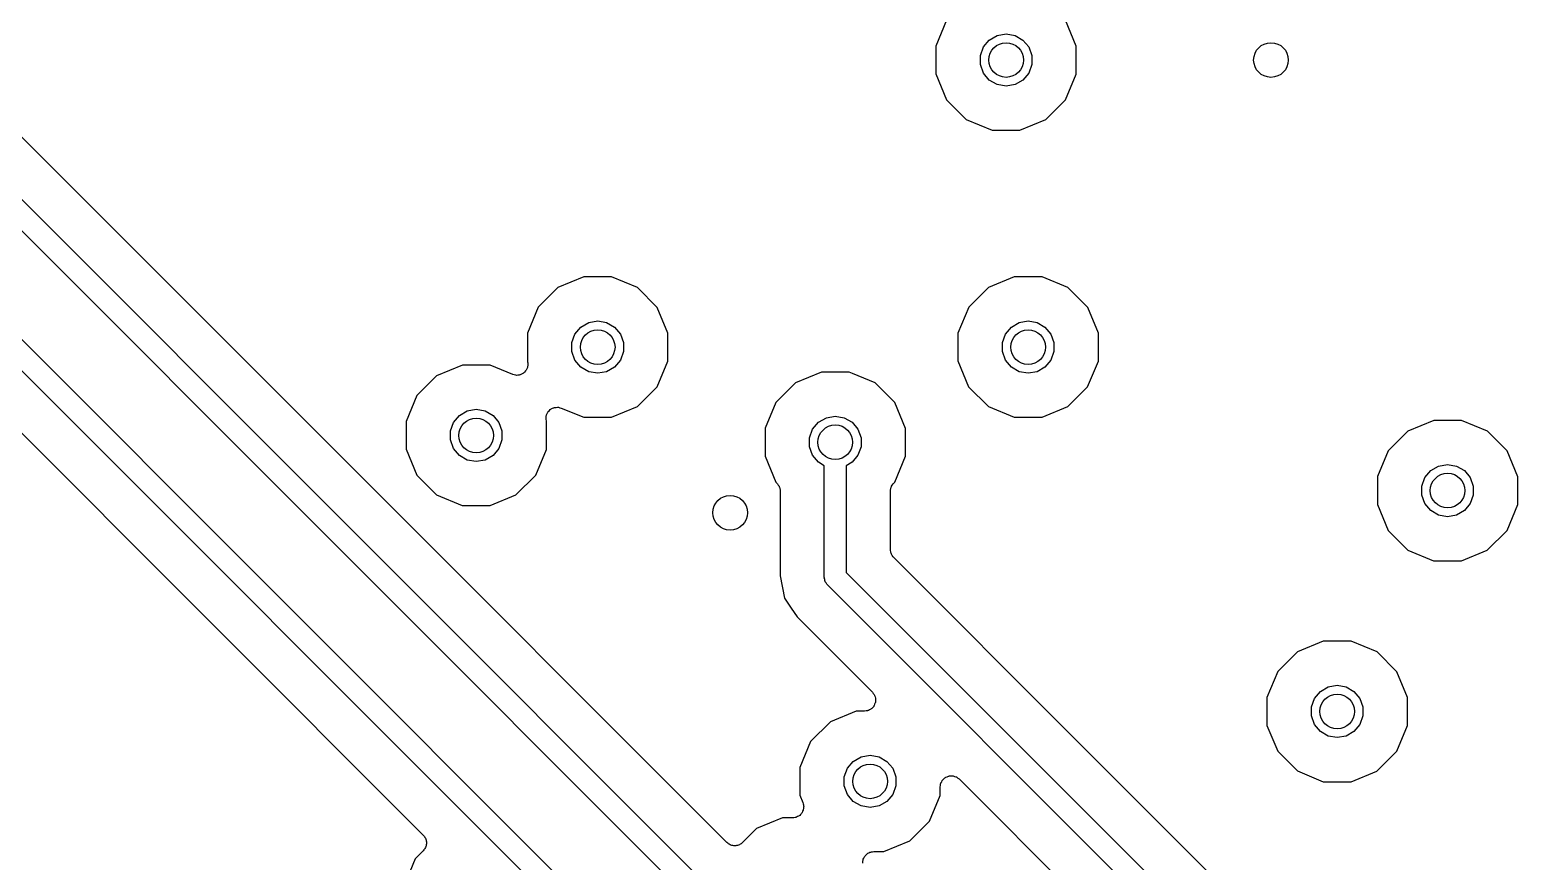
# Model space of a CAD drawing. Extents: x 10 to 287, y -200 to -10.
# Drawn here: x 153.24 to 170.55, y -115.78 to -106.21 of the extents above; entities that cross this region are included whole.
import ezdxf

# ---------------------------------------------------------------- set-up
doc = ezdxf.new("R2010")
doc.units = 0
doc.header["$MEASUREMENT"] = 0
doc.layers.add('BLACK', color=7, linetype='CONTINUOUS')

msp = doc.modelspace()

# ---------------------------------------------------------------- linework, layer by layer
at = {"layer": 'Black'}
for p, q in [((163.781, -106.095), (163.657, -106.392)), ((165.273, -106.393), (165.15, -106.096)), ((164.272, -106.323), (164.362, -106.27)), ((164.362, -106.27), (164.465, -106.252)), ((164.465, -106.252), (164.568, -106.27)), ((164.568, -106.27), (164.658, -106.323)), ((163.657, -106.392), (163.657, -106.713)), ((164.169, -106.501), (164.204, -106.403)), ((164.204, -106.403), (164.272, -106.323)), ((164.658, -106.323), (164.726, -106.403)), ((164.726, -106.403), (164.761, -106.501)), ((165.273, -106.714), (165.273, -106.393)), ((164.169, -106.605), (164.169, -106.501)), ((164.204, -106.703), (164.169, -106.605)), ((164.761, -106.605), (164.726, -106.703)), ((164.761, -106.501), (164.761, -106.605)), ((163.657, -106.713), (163.78, -107.01)), ((164.272, -106.783), (164.204, -106.703)), ((164.362, -106.836), (164.272, -106.783)), ((164.658, -106.783), (164.568, -106.836)), ((164.726, -106.703), (164.658, -106.783)), ((165.149, -107.011), (165.273, -106.714)), ((156.844, -111.146), (152.526, -106.828)), ((164.465, -106.854), (164.362, -106.836)), ((164.568, -106.836), (164.465, -106.854)), ((152.1, -107.12), (167.055, -122.075)), ((163.78, -107.01), (164.007, -107.237)), ((164.922, -107.238), (165.149, -107.011)), ((166.838, -122.218), (151.957, -107.337)), ((164.007, -107.237), (164.304, -107.361)), ((164.625, -107.361), (164.922, -107.238)), ((164.304, -107.361), (164.625, -107.361)), ((151.22, -107.85), (160.701, -117.332)), ((160.527, -117.516), (151.01, -108)), ((150.66, -108.368), (157.76, -115.468)), ((159.606, -109.047), (159.309, -109.17)), ((159.927, -109.047), (159.606, -109.047)), ((160.224, -109.171), (159.927, -109.047)), ((164.559, -109.047), (164.262, -109.17)), ((164.88, -109.047), (164.559, -109.047)), ((165.177, -109.171), (164.88, -109.047)), ((159.309, -109.17), (159.082, -109.397)), ((160.451, -109.398), (160.224, -109.171)), ((164.262, -109.17), (164.035, -109.397)), ((165.404, -109.398), (165.177, -109.171)), ((159.082, -109.397), (158.958, -109.694)), ((160.574, -109.695), (160.451, -109.398)), ((164.035, -109.397), (163.911, -109.694)), ((165.527, -109.695), (165.404, -109.398)), ((159.573, -109.625), (159.663, -109.572)), ((159.663, -109.572), (159.766, -109.554)), ((159.766, -109.554), (159.869, -109.572)), ((159.869, -109.572), (159.959, -109.625)), ((164.526, -109.625), (164.616, -109.572)), ((164.616, -109.572), (164.719, -109.554)), ((164.719, -109.554), (164.822, -109.572)), ((164.822, -109.572), (164.912, -109.625)), ((158.958, -109.694), (158.958, -110.023)), ((159.47, -109.803), (159.505, -109.705)), ((159.505, -109.705), (159.573, -109.625)), ((159.959, -109.625), (160.027, -109.705)), ((160.027, -109.705), (160.062, -109.803)), ((160.574, -110.016), (160.574, -109.695)), ((163.911, -109.694), (163.911, -110.015)), ((164.423, -109.803), (164.458, -109.705)), ((164.458, -109.705), (164.526, -109.625)), ((164.912, -109.625), (164.98, -109.705)), ((164.98, -109.705), (165.015, -109.803)), ((165.527, -110.016), (165.527, -109.695)), ((159.47, -109.907), (159.47, -109.803)), ((159.505, -110.005), (159.47, -109.907)), ((160.062, -109.907), (160.027, -110.005)), ((160.062, -109.803), (160.062, -109.907)), ((164.423, -109.907), (164.423, -109.803)), ((164.458, -110.005), (164.423, -109.907)), ((165.015, -109.907), (164.98, -110.005)), ((165.015, -109.803), (165.015, -109.907)), ((158.209, -110.063), (157.912, -110.186)), ((158.53, -110.063), (158.209, -110.063)), ((158.788, -110.17), (158.53, -110.063)), ((158.95, -110.106), (158.943, -110.121)), ((158.958, -110.091), (158.95, -110.106)), ((158.958, -110.023), (158.962, -110.037)), ((158.96, -110.081), (158.958, -110.086)), ((158.958, -110.086), (158.958, -110.091)), ((158.961, -110.064), (158.96, -110.081)), ((158.963, -110.048), (158.961, -110.064)), ((158.962, -110.037), (158.962, -110.042)), ((158.962, -110.042), (158.963, -110.048)), ((159.573, -110.085), (159.505, -110.005)), ((159.663, -110.138), (159.573, -110.085)), ((159.959, -110.085), (159.869, -110.138)), ((160.027, -110.005), (159.959, -110.085)), ((160.45, -110.313), (160.574, -110.016)), ((163.911, -110.015), (164.034, -110.312)), ((164.526, -110.085), (164.458, -110.005)), ((164.616, -110.138), (164.526, -110.085)), ((164.912, -110.085), (164.822, -110.138)), ((164.98, -110.005), (164.912, -110.085)), ((165.403, -110.313), (165.527, -110.016)), ((157.912, -110.186), (157.685, -110.413)), ((158.804, -110.174), (158.788, -110.17)), ((158.82, -110.179), (158.804, -110.174)), ((158.825, -110.179), (158.82, -110.179)), ((158.831, -110.18), (158.825, -110.179)), ((158.847, -110.178), (158.831, -110.18)), ((158.864, -110.177), (158.847, -110.178)), ((158.869, -110.175), (158.864, -110.177)), ((158.875, -110.174), (158.869, -110.175)), ((158.889, -110.167), (158.875, -110.174)), ((158.905, -110.16), (158.889, -110.167)), ((158.909, -110.156), (158.905, -110.16)), ((158.914, -110.154), (158.909, -110.156)), ((158.925, -110.142), (158.914, -110.154)), ((158.937, -110.13), (158.925, -110.142)), ((158.94, -110.125), (158.937, -110.13)), ((158.943, -110.121), (158.94, -110.125)), ((159.766, -110.156), (159.663, -110.138)), ((159.869, -110.138), (159.766, -110.156)), ((162.043, -110.265), (161.816, -110.492)), ((162.34, -110.142), (162.043, -110.265)), ((162.661, -110.142), (162.34, -110.142)), ((162.697, -110.157), (162.661, -110.142)), ((162.958, -110.266), (162.697, -110.157)), ((163.185, -110.493), (162.958, -110.266)), ((164.719, -110.156), (164.616, -110.138)), ((164.822, -110.138), (164.719, -110.156)), ((157.685, -110.413), (157.561, -110.71)), ((160.223, -110.54), (160.45, -110.313)), ((164.034, -110.312), (164.261, -110.539)), ((165.176, -110.54), (165.403, -110.313)), ((158.176, -110.641), (158.266, -110.588)), ((158.266, -110.588), (158.369, -110.57)), ((158.369, -110.57), (158.472, -110.588)), ((158.472, -110.588), (158.562, -110.641)), ((159.177, -110.635), (159.185, -110.62)), ((159.185, -110.62), (159.192, -110.605)), ((159.192, -110.605), (159.195, -110.601)), ((159.195, -110.601), (159.198, -110.596)), ((159.198, -110.596), (159.21, -110.584)), ((159.21, -110.584), (159.221, -110.572)), ((159.221, -110.572), (159.226, -110.57)), ((159.226, -110.57), (159.23, -110.566)), ((159.23, -110.566), (159.246, -110.559)), ((159.246, -110.559), (159.26, -110.552)), ((159.26, -110.552), (159.266, -110.551)), ((159.266, -110.551), (159.271, -110.549)), ((159.271, -110.549), (159.288, -110.548)), ((159.288, -110.548), (159.304, -110.546)), ((159.304, -110.546), (159.31, -110.547)), ((159.31, -110.547), (159.315, -110.547)), ((159.315, -110.547), (159.331, -110.552)), ((159.331, -110.552), (159.347, -110.556)), ((159.347, -110.556), (159.605, -110.663)), ((159.926, -110.663), (160.223, -110.54)), ((161.816, -110.492), (161.692, -110.789)), ((163.308, -110.79), (163.185, -110.493)), ((164.261, -110.539), (164.558, -110.663)), ((164.879, -110.663), (165.176, -110.54)), ((157.561, -110.71), (157.561, -111.031)), ((158.073, -110.819), (158.108, -110.721)), ((158.108, -110.721), (158.176, -110.641)), ((158.562, -110.641), (158.63, -110.721)), ((158.63, -110.721), (158.665, -110.819)), ((159.172, -110.678), (159.174, -110.662)), ((159.173, -110.684), (159.172, -110.678)), ((159.173, -110.689), (159.173, -110.684)), ((159.177, -110.703), (159.173, -110.689)), ((159.174, -110.662), (159.175, -110.645)), ((159.175, -110.645), (159.177, -110.64)), ((159.177, -110.64), (159.177, -110.635)), ((159.177, -111.032), (159.177, -110.703)), ((159.605, -110.663), (159.926, -110.663)), ((161.692, -110.789), (161.692, -111.11)), ((162.204, -110.898), (162.239, -110.8)), ((162.239, -110.8), (162.307, -110.72)), ((162.307, -110.72), (162.397, -110.667)), ((162.397, -110.667), (162.5, -110.649)), ((162.5, -110.649), (162.603, -110.667)), ((162.603, -110.667), (162.693, -110.72)), ((162.693, -110.72), (162.761, -110.8)), ((162.761, -110.8), (162.796, -110.898)), ((163.308, -111.111), (163.308, -110.79)), ((164.558, -110.663), (164.879, -110.663)), ((169.385, -110.698), (169.088, -110.821)), ((169.706, -110.698), (169.385, -110.698)), ((170.003, -110.822), (169.706, -110.698)), ((158.073, -110.923), (158.073, -110.819)), ((158.108, -111.021), (158.073, -110.923)), ((158.665, -110.923), (158.63, -111.021)), ((158.665, -110.819), (158.665, -110.923)), ((162.204, -111.002), (162.204, -110.898)), ((162.796, -110.898), (162.796, -111.002)), ((169.088, -110.821), (168.861, -111.048)), ((170.23, -111.049), (170.003, -110.822)), ((161.253, -115.555), (156.844, -111.146)), ((156.844, -111.146), (156.844, -111.146)), ((157.561, -111.031), (157.684, -111.328)), ((158.176, -111.101), (158.108, -111.021)), ((158.266, -111.154), (158.176, -111.101)), ((158.369, -111.172), (158.266, -111.154)), ((158.472, -111.154), (158.369, -111.172)), ((158.562, -111.101), (158.472, -111.154)), ((158.63, -111.021), (158.562, -111.101)), ((159.053, -111.329), (159.177, -111.032)), ((161.692, -111.11), (161.815, -111.407)), ((162.239, -111.1), (162.204, -111.002)), ((162.307, -111.18), (162.239, -111.1)), ((162.761, -111.1), (162.693, -111.18)), ((162.796, -111.002), (162.761, -111.1)), ((163.184, -111.408), (163.308, -111.111)), ((168.861, -111.048), (168.737, -111.345)), ((170.353, -111.346), (170.23, -111.049)), ((162.373, -111.219), (162.307, -111.18)), ((162.373, -112.5), (162.373, -111.219)), ((162.693, -111.18), (162.627, -111.219)), ((162.627, -111.219), (162.627, -112.447)), ((169.284, -111.356), (169.352, -111.276)), ((169.352, -111.276), (169.442, -111.223)), ((169.442, -111.223), (169.545, -111.205)), ((169.545, -111.205), (169.648, -111.223)), ((169.648, -111.223), (169.738, -111.276)), ((169.738, -111.276), (169.806, -111.356)), ((157.684, -111.328), (157.911, -111.555)), ((158.826, -111.556), (159.053, -111.329)), ((161.815, -111.407), (161.828, -111.42)), ((161.828, -111.42), (161.831, -111.425)), ((161.831, -111.425), (161.835, -111.428)), ((161.835, -111.428), (161.844, -111.443)), ((161.844, -111.443), (161.853, -111.456)), ((161.853, -111.456), (161.855, -111.461)), ((161.855, -111.461), (161.857, -111.466)), ((161.857, -111.466), (161.86, -111.483)), ((161.86, -111.483), (161.865, -111.499)), ((161.865, -111.499), (161.864, -111.504)), ((163.135, -111.499), (163.14, -111.483)), ((163.136, -111.505), (163.135, -111.499)), ((163.14, -111.483), (163.143, -111.467)), ((163.143, -111.467), (163.145, -111.462)), ((163.145, -111.462), (163.147, -111.456)), ((163.147, -111.456), (163.156, -111.443)), ((163.156, -111.443), (163.165, -111.428)), ((163.165, -111.428), (163.169, -111.425)), ((163.169, -111.425), (163.172, -111.42)), ((163.172, -111.42), (163.184, -111.408)), ((168.737, -111.345), (168.737, -111.666)), ((169.249, -111.454), (169.284, -111.356)), ((169.249, -111.558), (169.249, -111.454)), ((169.806, -111.356), (169.841, -111.454)), ((169.841, -111.454), (169.841, -111.558)), ((170.353, -111.667), (170.353, -111.346)), ((157.911, -111.555), (158.208, -111.679)), ((158.529, -111.679), (158.826, -111.556)), ((161.864, -111.504), (161.865, -111.51)), ((161.865, -111.51), (161.865, -112.487)), ((163.135, -111.51), (163.136, -111.505)), ((163.135, -111.691), (163.135, -111.51)), ((168.737, -111.666), (168.86, -111.963)), ((169.284, -111.656), (169.249, -111.558)), ((169.352, -111.736), (169.284, -111.656)), ((169.806, -111.656), (169.738, -111.736)), ((169.841, -111.558), (169.806, -111.656)), ((170.229, -111.964), (170.353, -111.667)), ((158.208, -111.679), (158.529, -111.679)), ((163.135, -112.184), (163.135, -111.691)), ((169.442, -111.789), (169.352, -111.736)), ((169.545, -111.807), (169.442, -111.789)), ((169.648, -111.789), (169.545, -111.807)), ((169.738, -111.736), (169.648, -111.789)), ((168.86, -111.963), (169.087, -112.19)), ((170.002, -112.191), (170.229, -111.964)), ((163.136, -112.19), (163.135, -112.184)), ((163.135, -112.195), (163.136, -112.19)), ((169.087, -112.19), (169.384, -112.314)), ((169.705, -112.314), (170.002, -112.191)), ((163.14, -112.211), (163.135, -112.195)), ((163.143, -112.228), (163.14, -112.211)), ((163.145, -112.233), (163.143, -112.228)), ((163.147, -112.238), (163.145, -112.233)), ((163.156, -112.252), (163.147, -112.238)), ((163.165, -112.266), (163.156, -112.252)), ((163.169, -112.27), (163.165, -112.266)), ((163.172, -112.274), (163.169, -112.27)), ((165.219, -114.321), (163.172, -112.274)), ((169.384, -112.314), (169.705, -112.314)), ((161.865, -112.487), (161.916, -112.742)), ((162.374, -112.506), (162.373, -112.5)), ((162.373, -112.511), (162.374, -112.506)), ((162.378, -112.527), (162.373, -112.511)), ((162.381, -112.543), (162.378, -112.527)), ((162.627, -112.447), (174.49, -124.31)), ((162.383, -112.548), (162.381, -112.543)), ((162.385, -112.554), (162.383, -112.548)), ((162.394, -112.567), (162.385, -112.554)), ((162.403, -112.582), (162.394, -112.567)), ((162.407, -112.585), (162.403, -112.582)), ((162.41, -112.59), (162.407, -112.585)), ((174.273, -124.453), (162.41, -112.59)), ((161.916, -112.742), (161.993, -112.858)), ((161.993, -112.858), (162.06, -112.958)), ((162.06, -112.958), (162.927, -113.825)), ((167.818, -113.361), (167.591, -113.588)), ((168.115, -113.238), (167.818, -113.361)), ((168.436, -113.238), (168.115, -113.238)), ((168.733, -113.362), (168.436, -113.238)), ((168.96, -113.589), (168.733, -113.362)), ((167.591, -113.588), (167.467, -113.885)), ((168.172, -113.763), (168.275, -113.745)), ((168.275, -113.745), (168.378, -113.763)), ((169.083, -113.886), (168.96, -113.589)), ((162.927, -113.825), (162.937, -113.839)), ((162.937, -113.839), (162.948, -113.852)), ((162.948, -113.852), (162.95, -113.857)), ((162.95, -113.857), (162.953, -113.862)), ((162.953, -113.862), (162.957, -113.878)), ((162.957, -113.878), (162.963, -113.893)), ((162.963, -113.893), (162.963, -113.899)), ((162.963, -113.899), (162.964, -113.904)), ((162.964, -113.904), (162.963, -113.921)), ((162.963, -113.921), (162.963, -113.937)), ((167.467, -113.885), (167.467, -114.206)), ((167.979, -113.994), (168.014, -113.896)), ((168.014, -113.896), (168.082, -113.816)), ((168.082, -113.816), (168.172, -113.763)), ((168.378, -113.763), (168.468, -113.816)), ((168.468, -113.816), (168.536, -113.896)), ((168.536, -113.896), (168.571, -113.994)), ((169.083, -114.207), (169.083, -113.886)), ((162.74, -114.042), (162.443, -114.165)), ((162.837, -114.042), (162.74, -114.042)), ((162.854, -114.039), (162.837, -114.042)), ((162.87, -114.038), (162.854, -114.039)), ((162.875, -114.036), (162.87, -114.038)), ((162.881, -114.035), (162.875, -114.036)), ((162.895, -114.026), (162.881, -114.035)), ((162.91, -114.019), (162.895, -114.026)), ((162.914, -114.015), (162.91, -114.019)), ((162.919, -114.013), (162.914, -114.015)), ((162.93, -114), (162.919, -114.013)), ((162.942, -113.988), (162.93, -114)), ((162.944, -113.983), (162.942, -113.988)), ((162.948, -113.979), (162.944, -113.983)), ((162.953, -113.963), (162.948, -113.979)), ((162.96, -113.948), (162.953, -113.963)), ((162.961, -113.943), (162.96, -113.948)), ((162.963, -113.937), (162.961, -113.943)), ((167.979, -114.098), (167.979, -113.994)), ((168.571, -113.994), (168.571, -114.098)), ((162.443, -114.165), (162.216, -114.392)), ((167.467, -114.206), (167.59, -114.503)), ((168.014, -114.196), (167.979, -114.098)), ((168.082, -114.276), (168.014, -114.196)), ((168.536, -114.196), (168.468, -114.276)), ((168.571, -114.098), (168.536, -114.196)), ((168.959, -114.504), (169.083, -114.207)), ((162.216, -114.392), (162.092, -114.689)), ((174.785, -123.887), (165.219, -114.321)), ((168.172, -114.329), (168.082, -114.276)), ((168.275, -114.347), (168.172, -114.329)), ((168.378, -114.329), (168.275, -114.347)), ((168.468, -114.276), (168.378, -114.329)), ((162.707, -114.62), (162.797, -114.567)), ((162.797, -114.567), (162.9, -114.549)), ((162.9, -114.549), (163.003, -114.567)), ((163.003, -114.567), (163.093, -114.62)), ((167.59, -114.503), (167.817, -114.73)), ((168.732, -114.731), (168.959, -114.504)), ((162.092, -114.689), (162.092, -115.01)), ((162.604, -114.798), (162.639, -114.7)), ((162.639, -114.7), (162.707, -114.62)), ((163.093, -114.62), (163.161, -114.7)), ((163.161, -114.7), (163.196, -114.798)), ((163.787, -114.797), (163.802, -114.79)), ((163.802, -114.79), (163.807, -114.789)), ((163.807, -114.789), (163.813, -114.787)), ((163.813, -114.787), (163.829, -114.787)), ((163.829, -114.787), (163.846, -114.786)), ((163.846, -114.786), (163.851, -114.787)), ((163.851, -114.787), (163.857, -114.787)), ((163.857, -114.787), (163.872, -114.793)), ((167.817, -114.73), (168.114, -114.854)), ((168.435, -114.854), (168.732, -114.731)), ((162.604, -114.902), (162.604, -114.798)), ((162.639, -115), (162.604, -114.902)), ((163.196, -114.902), (163.161, -115)), ((163.196, -114.798), (163.196, -114.902)), ((163.708, -114.912), (163.711, -114.896)), ((163.708, -115.011), (163.708, -114.912)), ((163.711, -114.896), (163.712, -114.879)), ((163.712, -114.879), (163.714, -114.874)), ((163.714, -114.874), (163.715, -114.869)), ((163.715, -114.869), (163.724, -114.854)), ((163.724, -114.854), (163.731, -114.839)), ((163.731, -114.839), (163.735, -114.835)), ((163.735, -114.835), (163.737, -114.831)), ((163.737, -114.831), (163.75, -114.82)), ((163.75, -114.82), (163.762, -114.808)), ((163.762, -114.808), (163.767, -114.806)), ((163.767, -114.806), (163.771, -114.802)), ((163.771, -114.802), (163.787, -114.797)), ((163.872, -114.793), (163.888, -114.797)), ((163.888, -114.797), (163.893, -114.8)), ((163.893, -114.8), (163.898, -114.802)), ((163.898, -114.802), (163.911, -114.813)), ((163.911, -114.813), (163.924, -114.822)), ((163.924, -114.822), (167.242, -118.14)), ((168.114, -114.854), (168.435, -114.854)), ((162.092, -115.01), (162.127, -115.095)), ((162.127, -115.095), (162.13, -115.108)), ((162.13, -115.108), (162.135, -115.121)), ((162.135, -115.121), (162.135, -115.13)), ((162.135, -115.13), (162.137, -115.138)), ((162.707, -115.08), (162.639, -115)), ((162.797, -115.133), (162.707, -115.08)), ((162.9, -115.151), (162.797, -115.133)), ((163.003, -115.133), (162.9, -115.151)), ((163.093, -115.08), (163.003, -115.133)), ((163.161, -115), (163.093, -115.08)), ((163.584, -115.308), (163.708, -115.011)), ((161.892, -115.27), (161.595, -115.393)), ((162.01, -115.27), (161.892, -115.27)), ((162.023, -115.268), (162.01, -115.27)), ((162.037, -115.267), (162.023, -115.268)), ((162.045, -115.264), (162.037, -115.267)), ((162.053, -115.263), (162.045, -115.264)), ((162.065, -115.256), (162.053, -115.263)), ((162.078, -115.25), (162.065, -115.256)), ((162.084, -115.245), (162.078, -115.25)), ((162.091, -115.241), (162.084, -115.245)), ((162.1, -115.23), (162.091, -115.241)), ((162.11, -115.221), (162.1, -115.23)), ((162.114, -115.213), (162.11, -115.221)), ((162.12, -115.207), (162.114, -115.213)), ((162.124, -115.194), (162.12, -115.207)), ((162.131, -115.182), (162.124, -115.194)), ((162.132, -115.173), (162.131, -115.182)), ((162.135, -115.165), (162.132, -115.173)), ((162.137, -115.138), (162.135, -115.152)), ((162.135, -115.152), (162.135, -115.165)), ((163.357, -115.535), (163.584, -115.308)), ((157.76, -115.468), (157.766, -115.477)), ((157.766, -115.477), (157.774, -115.485)), ((161.595, -115.393), (161.433, -115.555)), ((157.76, -115.648), (157.666, -115.742)), ((157.766, -115.639), (157.76, -115.648)), ((157.774, -115.631), (157.766, -115.639)), ((157.774, -115.485), (157.779, -115.495)), ((157.779, -115.621), (157.774, -115.631)), ((157.779, -115.495), (157.785, -115.504)), ((157.785, -115.612), (157.779, -115.621)), ((157.785, -115.504), (157.788, -115.515)), ((157.788, -115.601), (157.785, -115.612)), ((157.788, -115.515), (157.793, -115.525)), ((157.793, -115.591), (157.788, -115.601)), ((157.793, -115.525), (157.794, -115.536)), ((157.794, -115.58), (157.793, -115.591)), ((157.794, -115.536), (157.797, -115.547)), ((157.797, -115.569), (157.794, -115.58)), ((157.797, -115.547), (157.796, -115.558)), ((157.796, -115.558), (157.797, -115.569)), ((161.262, -115.561), (161.253, -115.555)), ((161.27, -115.569), (161.262, -115.561)), ((161.28, -115.574), (161.27, -115.569)), ((161.289, -115.58), (161.28, -115.574)), ((161.3, -115.583), (161.289, -115.58)), ((161.31, -115.588), (161.3, -115.583)), ((161.321, -115.589), (161.31, -115.588)), ((161.332, -115.592), (161.321, -115.589)), ((161.343, -115.591), (161.332, -115.592)), ((161.354, -115.592), (161.343, -115.591)), ((161.365, -115.589), (161.354, -115.592)), ((161.376, -115.588), (161.365, -115.589)), ((161.386, -115.583), (161.376, -115.588)), ((161.396, -115.58), (161.386, -115.583)), ((161.406, -115.574), (161.396, -115.58)), ((161.416, -115.569), (161.406, -115.574)), ((161.423, -115.561), (161.416, -115.569)), ((161.433, -115.555), (161.423, -115.561)), ((163.06, -115.658), (163.357, -115.535)), ((157.666, -115.742), (157.542, -116.039)), ((162.815, -115.79), (162.817, -115.776)), ((162.817, -115.763), (162.82, -115.755)), ((162.817, -115.776), (162.817, -115.763)), ((162.82, -115.755), (162.821, -115.746)), ((162.821, -115.746), (162.828, -115.734)), ((162.828, -115.734), (162.832, -115.721)), ((162.832, -115.721), (162.838, -115.715)), ((162.838, -115.715), (162.842, -115.707)), ((162.842, -115.707), (162.852, -115.698)), ((162.852, -115.698), (162.861, -115.687)), ((162.861, -115.687), (162.868, -115.683)), ((162.868, -115.683), (162.874, -115.678)), ((162.874, -115.678), (162.887, -115.672)), ((162.887, -115.672), (162.899, -115.665)), ((162.899, -115.665), (162.907, -115.664)), ((162.907, -115.664), (162.915, -115.661)), ((162.915, -115.661), (162.929, -115.66)), ((162.929, -115.66), (162.942, -115.658)), ((162.942, -115.658), (163.06, -115.658))]:
    msp.add_line(p, q, dxfattribs=at)
for centre in [(164.465, -106.553), (167.513, -106.553), (159.766, -109.855), (164.719, -109.855), (158.369, -110.871), (162.5, -110.95), (169.545, -111.506), (161.29, -111.76), (168.275, -114.046), (162.9, -114.85)]:
    msp.add_circle(centre, 0.1994, dxfattribs=at)

doc.saveas('drawing.dxf')
